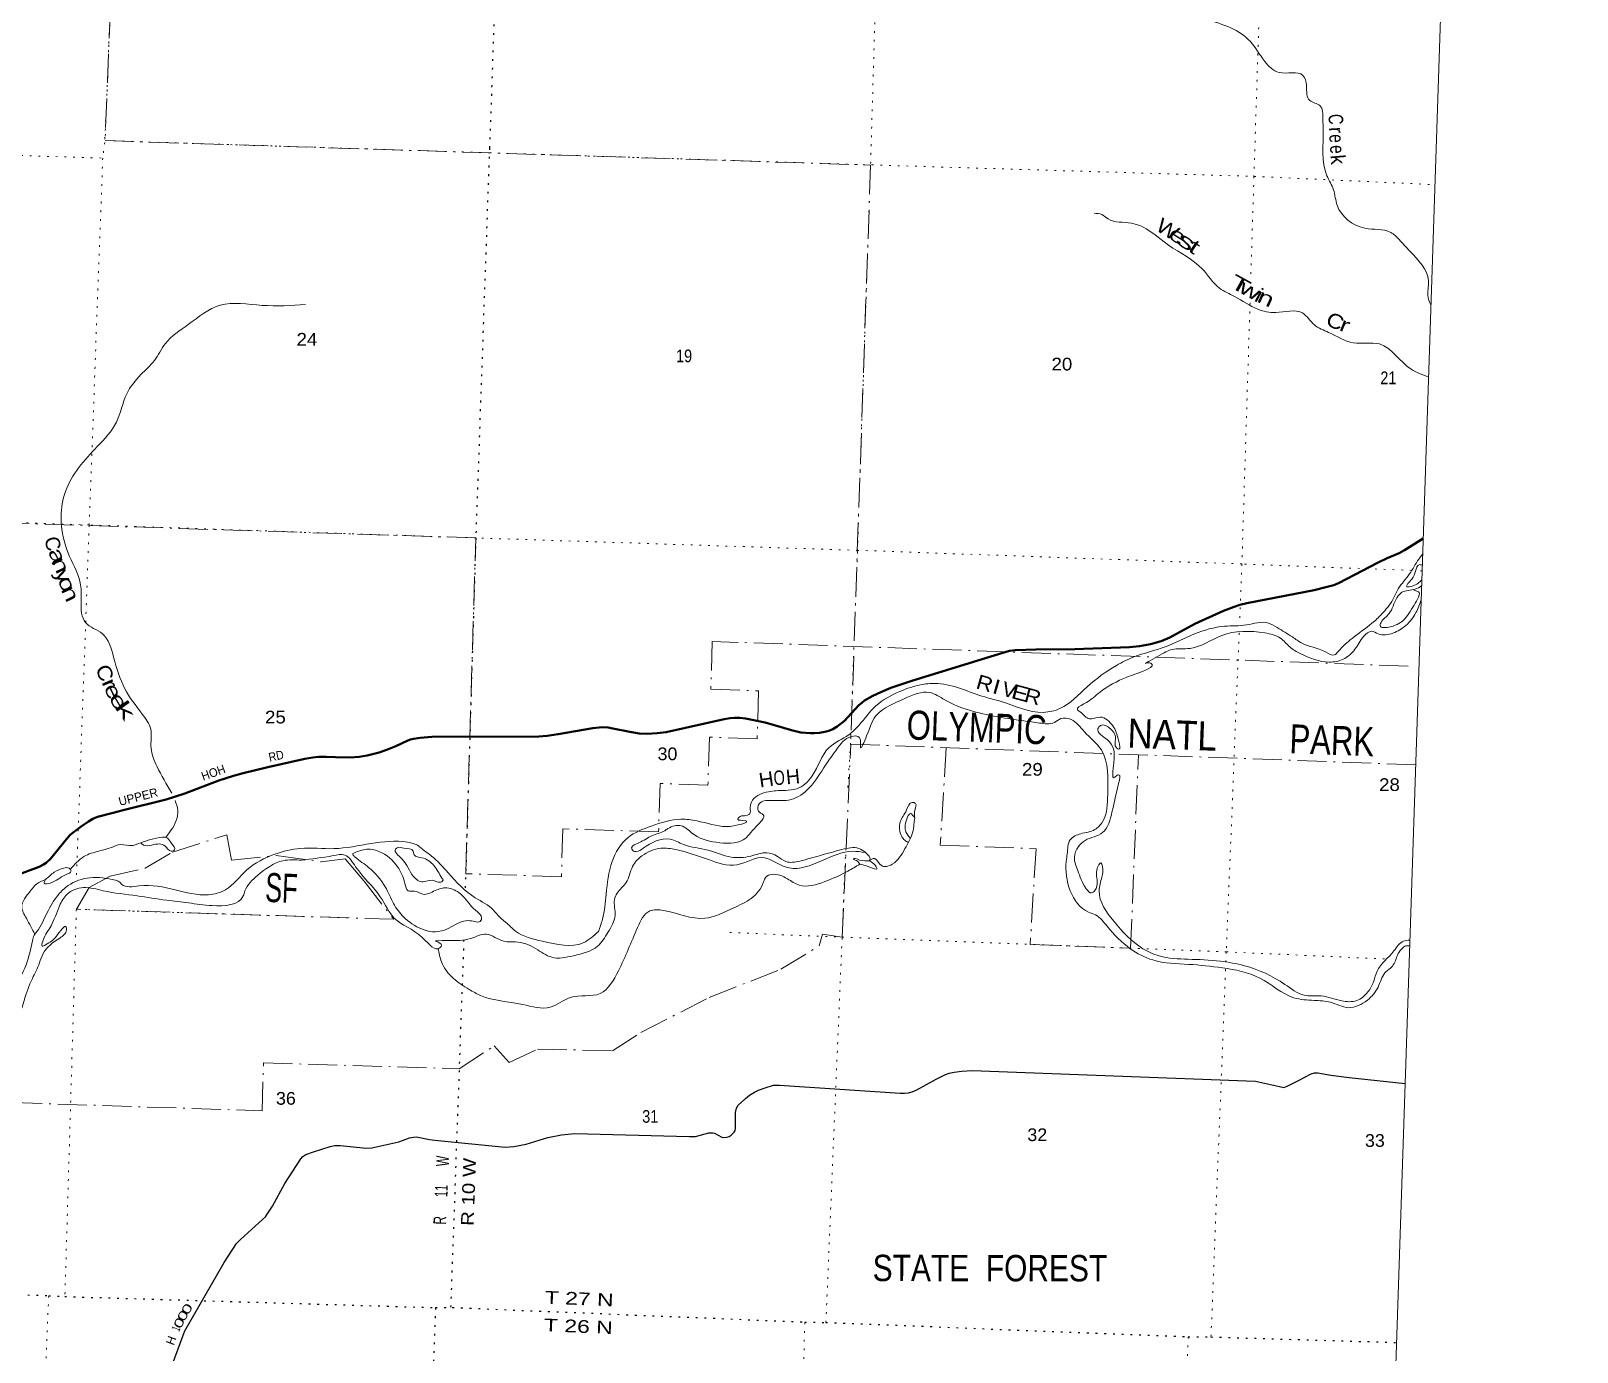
# Model space of a CAD drawing. Header units: feet. Extents: x -932108 to -739700, y 12311 to 202656.
# Drawn here: x -761007 to -739700, y 120397 to 138601 of the extents above; entities that cross this region are included whole.
import ezdxf
from ezdxf.enums import TextEntityAlignment as Align

# ---------------------------------------------------------------- set-up
doc = ezdxf.new("R2010")
doc.units = ezdxf.units.FT
doc.header["$LTSCALE"] = 80
doc.linetypes.add('DOT_DASHED', pattern=[7.7, 5, -1.2, 0.3, -1.2])
doc.linetypes.add('DOTTED', pattern=[1.5, 0.3, -1.2])
for name, color, linetype, lineweight in [('26', 7, 'Continuous', 40), ('29', 7, 'Continuous', 25), ('30', 7, 'Continuous', 35), ('39', 7, 'Continuous', 13), ('4', 7, 'Continuous', 13), ('44', 7, 'DOT_DASHED', 13), ('6', 7, 'DOTTED', 25), ('7', 7, 'DOTTED', 13)]:
    doc.layers.add(name, color=color, linetype=linetype, lineweight=lineweight)
doc.layers.add('27', color=7, linetype='Continuous')
doc.layers.add('41', color=7, linetype='Continuous')

msp = doc.modelspace()

# ---------------------------------------------------------------- linework, layer by layer
at = {"layer": '26'}
for points in [[(-759735.82, 127861.66), (-759143.74, 128010.89), (-758885.44, 128092.53), (-758417.84, 128272.62), (-758213.31, 128338.28), (-758083.5, 128375.88), (-757742.3, 128458.45), (-757231.24, 128569.47), (-757120.74, 128589.61), (-757042.32, 128599.94), (-756932.94, 128599.94), (-756809.32, 128594.19), (-756608.92, 128591.68), (-756483.03, 128597.87), (-756371.29, 128618.46), (-756209.58, 128658.79), (-756092.92, 128697.54), (-755980.5, 128743.46), (-755811.14, 128824.93), (-755774.12, 128838.45), (-755736.97, 128846.71), (-755640.82, 128860.59), (-755483.23, 128874.41), (-754007.83, 128880.3), (-753890.91, 128889.05), (-753742.98, 128909.33), (-753264.95, 128993.02), (-753133.5, 129006.75), (-753054.04, 129001.59), (-752986.88, 128991.43), (-752754.5, 128942.7), (-752626.84, 128921.06), (-752509.35, 128917.82), (-752377.12, 128923.12), (-752254.8, 128939.07), (-751451.56, 129118.7), (-751373.08, 129130.66), (-751309.1, 129134.79), (-751238.94, 129134.79), (-751159.16, 129124.79), (-750890.65, 129071.03), (-750526.93, 128964.25), (-750397.94, 128935.51), (-750266.12, 128922.8), (-750210.13, 128923.12), (-750137.9, 128929.32), (-750065.67, 128941.71), (-750010.98, 128959.26), (-749958.35, 128980.94), (-749898.5, 129016.05), (-749797.63, 129095.48), (-749597.99, 129309.83), (-749555.91, 129344.4), (-749517.73, 129376.4), (-749406.83, 129439.7), (-749296.91, 129492.05), (-749155.78, 129549.78), (-748852.6, 129650.37), (-747614.35, 130029.81), (-747519.98, 130057.88), (-747439.89, 130069.39), (-747159.46, 130079.84), (-746621.26, 130083.22), (-745866.73, 130110.91), (-745731.71, 130122.94), (-745579.38, 130151.43), (-745432.46, 130193.15), (-745310.79, 130240.86), (-744968.81, 130429.11), (-744574.65, 130609.88), (-744426.36, 130667.09), (-744345.87, 130693.93), (-744251.16, 130715.96), (-743324.97, 130896.24), (-743164.36, 130934.51), (-743050.85, 130965.49), (-742989.68, 130991.91), (-742650.13, 131166.11), (-742449.54, 131273.55), (-742318.2, 131335.13), (-742153.54, 131404.58), (-742077.77, 131445.61), (-741819.54, 131605.15)], [(-761616.59, 126818.3), (-760891.47, 127084.77), (-760832.47, 127114.11), (-760797.39, 127136.83), (-760735.12, 127195.44), (-760517.81, 127463.75), (-760466.15, 127524.03), (-760426.93, 127557.07), (-760315.25, 127639.7), (-760212.3, 127709.89), (-760154.51, 127744.99), (-760089.8, 127770.65), (-759872.53, 127827.2), (-759735.82, 127861.66)]]:
    msp.add_lwpolyline(points, dxfattribs=at)
at = {"layer": '29'}
for points in [[(-751159.5, 123891.42), (-751103.62, 123937.53), (-751036.09, 123979.47), (-750980.89, 124006.3), (-750889.4, 124040.05), (-750772.97, 124072.67), (-750692.66, 124076.23), (-749026.28, 123962.71), (-748968.41, 123965.49), (-748912.52, 123970.15), (-748861.29, 123984.13), (-748799.31, 124009.21), (-748531.81, 124157.97), (-748404.91, 124221.79), (-748353.69, 124240.43), (-748284.66, 124253.6), (-748179.05, 124268.39), (-748036.66, 124275.24), (-744132, 124128.28), (-743799.18, 124054.03), (-743743.3, 124044.71), (-743697.02, 124060.15), (-743537.03, 124137.43), (-743366.08, 124231.12), (-743319.51, 124245.1), (-743273.33, 124244.37), (-743093.89, 124212.89), (-742840.1, 124182.31), (-742067.5, 124096.72)], [(-759054.84, 120231.29), (-758915.66, 120614.95), (-758884.54, 120689.95), (-758344.08, 121630.92), (-758172.88, 121891.79), (-758119.53, 121949.39), (-757816.57, 122222.6), (-757775.87, 122262.26), (-757750.26, 122294.88), (-757678.12, 122406.73), (-757510.14, 122717.56), (-757286.65, 123058.06), (-757257.78, 123091.74), (-757218.2, 123117.37), (-757111.69, 123156.71), (-756885.22, 123231.54), (-756818.76, 123242.43), (-756745.51, 123243.19), (-756426.44, 123210.07), (-756391.59, 123208.24), (-756308.93, 123210.57), (-755938.68, 123295.66), (-755885.15, 123313.09), (-755789.68, 123348.04), (-755733.09, 123359.05), (-755698.87, 123362.02), (-755670.92, 123359.69), (-755513.46, 123327.89), (-755440.41, 123315.42), (-754473.45, 123222.52), (-754353.01, 123229.21), (-754184.49, 123262.43), (-753881.37, 123351.73), (-753696.38, 123392.31), (-753511.36, 123408.26), (-751934.3, 123366.43), (-751848.73, 123369.01), (-751664.78, 123415.61), (-751610.66, 123418.89), (-751587.94, 123410.95), (-751484.64, 123359.66), (-751457.55, 123355.03), (-751420.29, 123357.36), (-751383.03, 123369.01), (-751357.42, 123385.32), (-751317.84, 123424.93), (-751303.87, 123448.23), (-751296.79, 123477.76), (-751295.33, 123699.58), (-751285.24, 123755.79), (-751261.95, 123797.73), (-751175.18, 123878.48), (-751159.5, 123891.42)]]:
    msp.add_lwpolyline(points, dxfattribs=at)
at = {"layer": '39'}
for points in [[(-748943.27, 143059.64), (-748694.95, 142704.31), (-748270.58, 142599.63), (-747860.25, 142497.43), (-747724.56, 142272.96), (-747459.52, 141874.69), (-747241.1, 141530.44), (-746895.96, 141113.41), (-746583.44, 140984.11), (-746383.45, 141048.25), (-746045.34, 140780.84), (-745790.44, 140738.21), (-745671.33, 140441.61), (-745620.75, 139850.47), (-745456.36, 139520.09), (-745302.65, 139291), (-745216.28, 138981.33), (-744815.97, 138762.36), (-744202.66, 138455.7), (-744004.09, 138180.73), (-743805.37, 138028.9), (-743477.74, 137987.93), (-743429.98, 137849.1), (-743384.54, 137641.7), (-743243.57, 137572.5), (-743203.56, 137383.45), (-743198.34, 137239.95), (-743147.26, 136604.39), (-743056.84, 136413.7), (-743005.63, 136198.04), (-742626.75, 135882.87), (-742267.41, 135824.72), (-742151.67, 135726.06), (-742003.7, 135565.79), (-741747.08, 135157.71), (-741752.87, 134927.76), (-741715.97, 134827.47)], [(-741746.7, 133835.63), (-741988.25, 133940.18), (-742422.56, 134287.43), (-742783.34, 134303.23), (-743123.6, 134447.57), (-743319.93, 134550.87), (-743483.89, 134715.7), (-743853.08, 134721.68), (-744097.83, 134766), (-744420.87, 134942.07), (-744626.94, 135055.78), (-744866.18, 135321.98), (-745329.39, 135650), (-745841.89, 135953.37), (-746162.92, 136010.27), (-746247.71, 136069.56), (-746356.04, 136089.24)], [(-757222.11, 134830.51), (-757821.98, 134819.79), (-758397.17, 134822.39), (-758838.17, 134556.16), (-759153.89, 134293.92), (-759305.2, 134058.62), (-759491.43, 133864.83), (-759686.1, 133600.66), (-759828.57, 133209.63), (-760092.24, 132875.03), (-760531.11, 132255.44), (-760591.21, 131912.19), (-760474.68, 131361.3), (-760322.42, 130970.75), (-760316.25, 130736.37), (-760253.39, 130447.66), (-760022.41, 130294.78), (-759867.89, 129970.77), (-759713.04, 129537.74), (-759474.59, 129188.8), (-759356.5, 128981.05), (-759351.28, 128718.44), (-759270.92, 128469.53), (-759066.73, 128097.54)], [(-753185.7, 126191.79), (-753129.48, 126361.55), (-753079.39, 126707.15), (-752997.58, 127154.67), (-752778.4, 127486.68), (-752458.18, 127643.8), (-752049.2, 127739.48), (-751831.99, 127716.24), (-751433.01, 127636.62), (-751232.09, 127668.42), (-751143.89, 127709.96), (-751161.76, 127718.62), (-751265.99, 127740.18), (-751248.9, 127767.89), (-751175.56, 127787.71), (-751100, 127813.5), (-751095.04, 127900.15), (-751038.17, 128029.52), (-750812.95, 128123.11), (-750610.64, 128136.7), (-750454.49, 128157.86), (-750242.6, 128334.66), (-750009.33, 128724.75), (-749736.82, 128903.61), (-749597.2, 129032.3), (-749364.08, 129299.25), (-749034.67, 129499.16), (-748726.68, 129594.32), (-748509.84, 129608.54), (-747862.11, 129423.9), (-747650.09, 129366.52), (-747053.82, 129211.82), (-746825.94, 129264.95), (-746450.52, 129561.58), (-746046.8, 129859.31), (-745808.73, 129974.7), (-745376.63, 130115.04), (-744973.55, 130291.75), (-744556.99, 130398.2), (-744253.59, 130416.57), (-743963.96, 130445.49), (-743833.01, 130378.64), (-743623.39, 130250.68), (-743493.05, 130165.68), (-743166.15, 130043.99), (-743042.37, 130003.61), (-742992.4, 130048.41), (-742800.54, 130229.9), (-742526.99, 130439.01), (-742393.56, 130563.87), (-742237.24, 130768.72), (-742163.69, 130913.69), (-742007.29, 131120.57), (-741881.34, 131322.38), (-741828.95, 131389.97)], [(-741832.74, 131241.56), (-741877.9, 131245.55), (-741925.27, 131158.27), (-741977.43, 131048.94), (-742047.66, 130942.21), (-741960.41, 130955.52), (-741894.73, 130987.7), (-741838.4, 131037.67)], [(-741841.8, 130953.84), (-741933.76, 130908.22), (-742112.84, 130865.6), (-742184.06, 130789.19), (-742290.32, 130572.61), (-742401.5, 130449.05), (-742415.04, 130407.1), (-742270.2, 130392.29), (-742074.82, 130498.97), (-741930.11, 130718.33), (-741873.79, 130831.57), (-741870.95, 130855.7), (-741910.39, 130883.23), (-741953.74, 130900.36)], [(-742003.23, 126073.79), (-742092.61, 126059.08), (-742224.07, 125925.25), (-742455.65, 125644.12), (-742502.72, 125506.35), (-742582.39, 125359.56), (-742735.84, 125239.4), (-742943.79, 125238.11), (-743226.17, 125303.84), (-743461.94, 125315.56), (-743725.38, 125463.45), (-744283.88, 125719.87), (-744614.79, 125783.15), (-745062, 125809.84), (-745458.11, 125855.06), (-745682.8, 125955.25), (-746085.7, 126335.8), (-746285.59, 126750.11), (-746248.77, 126942.71), (-746241.83, 127087.84), (-746264.38, 127137.02), (-746300.16, 127093.78), (-746313.54, 126878.2), (-746345.94, 126756.11), (-746389.45, 126723.21), (-746464.15, 126782.17), (-746580.74, 127034.29), (-746627.07, 127215.47), (-746571.66, 127361.03), (-746479.93, 127446.87), (-746238.11, 127554.05), (-746109.49, 127834.51), (-746017.23, 128233.23), (-746019.24, 128352.41), (-746035.58, 128346.88), (-746077.07, 128313.92), (-746084.33, 128516.03), (-746176.41, 128835.98), (-746302.48, 128987.46), (-746266.69, 129030.71), (-746130.95, 128985.91), (-746062, 128876.66), (-746043.14, 128718.59), (-746015.39, 128703.55), (-746013.85, 128808.48), (-746099.27, 129027.27), (-746272.87, 129145.98), (-746421.09, 129120.53), (-746548.93, 129219.58), (-746586.28, 129249.06), (-746496.84, 129326.9), (-746273.26, 129491.2), (-745915.17, 129693.52), (-745649.35, 129793.87), (-745555.88, 129871.57), (-745607.55, 129895.46), (-745638.07, 129888.38), (-745483.56, 129980.24), (-745280.39, 130078.6), (-745031.63, 130092.69), (-744597.67, 130270.33), (-744003.03, 130305.45), (-743787.46, 130233.82), (-743660.31, 130114.6), (-743514.11, 130021.01), (-743114.35, 129905.02), (-742923.31, 129943.2), (-742761.18, 130081.25), (-742638, 130260.94), (-742530.76, 130328.1), (-742441.12, 130292.88), (-742236.86, 130304.39), (-742059.69, 130409.65), (-741920.45, 130586.8), (-741847.46, 130763.54)], [(-772906.17, 127125.68), (-772530.61, 127280.76), (-771969.24, 127607.46), (-771856, 127788.72), (-771629.53, 128110.45), (-771194.3, 128699), (-770997.33, 129100.16), (-770901.55, 129424.08), (-770766.72, 129649.82), (-770334.57, 129833.57), (-769890.41, 129776.7), (-769418.67, 129640.19), (-769220.5, 129472.23), (-769012.09, 129130.31), (-768825.64, 128498.42), (-768700.94, 127890.74), (-768605.43, 127671.61), (-768431.78, 127316.7), (-768365.54, 126949.14), (-768309.08, 126412.33), (-768134.32, 125792.92), (-768035.75, 125307.22), (-768060.26, 125239.38), (-768042.42, 125170.16), (-767943.4, 124995.34), (-767860.88, 124750.39), (-767773.79, 124402.34), (-767754.78, 124070.65), (-767642.97, 123915.59), (-767437.45, 123785.75), (-767307.17, 123817.84), (-766918.74, 123843.53), (-766536.08, 123996.59), (-766186.29, 124251.67), (-765903.66, 124371.65), (-765648.71, 124508.69), (-765448.37, 124582.91), (-765323.38, 124875.6), (-765277.68, 124973.03), (-765247.87, 125137.6), (-765243.56, 125264.64), (-765097.6, 125342.65), (-764706.2, 125277.4), (-764303.77, 125120.95), (-764212.53, 125073.56), (-764184.27, 125014.09), (-763759.28, 124808.45), (-763518.49, 124766.28), (-763385.9, 124747.83), (-763149.34, 124699.74), (-762951.82, 124691.28), (-762340.4, 124685.48), (-761683.25, 124837.67), (-761510.94, 124918.86), (-761466.81, 124969.91), (-761481.57, 125010.76), (-761432.39, 125091.93), (-761259.69, 125362.87), (-761073.49, 125734.31), (-760985.57, 126064.54), (-760960.72, 126142.47), (-760924.73, 126191.76), (-760786.99, 126443.66), (-760626.87, 126700.88), (-760495.53, 126823.78), (-760193.08, 126933.02), (-759843.06, 126897.39), (-759791.26, 126877.53), (-759758.08, 126844.15), (-759518.68, 126820.19), (-759019.88, 126767.59), (-758562.01, 126698.16), (-758325.52, 126767.16), (-758031.63, 127040.21), (-757644.77, 127257.73), (-757294.88, 127337.17), (-756830.72, 127334.15), (-756319.67, 127404.3), (-755816.45, 127422.21), (-755662.84, 127368.75), (-755615.68, 127330.87), (-755485.83, 127231.76), (-755257.52, 127000.23), (-754883.64, 126656.96), (-754631.1, 126485.21), (-754572.87, 126416.69), (-754465.05, 126322.33), (-754328.02, 126196.73), (-753957.3, 126057.46), (-753394.83, 126037.11), (-753185.7, 126191.79)], [(-749509.24, 127283.19), (-749598.26, 127336.56), (-749830.89, 127321.94), (-750124.32, 127240.66), (-750411.56, 127163.22), (-750603.59, 127155.35), (-750718.2, 127227.72), (-750865.9, 127276.95), (-751087.46, 127231.69), (-751358.4, 127218.32), (-751680.14, 127313.59), (-752012.59, 127391.05), (-752199.86, 127463.78), (-752571.48, 127338.62), (-752665.88, 127293.24), (-752711.84, 127306.86), (-752728.69, 127345.76), (-752629.44, 127415.2), (-752448.51, 127512.26), (-752272.58, 127581.22), (-752229.21, 127610.09), (-752044.22, 127648.47), (-751898.23, 127548.83), (-751565.48, 127420.89), (-751190.89, 127455.11), (-751011.06, 127639.01), (-750914.71, 127801.41), (-750981.62, 127852.04), (-750970.2, 127950.59), (-750813.16, 127997.96), (-750532.15, 128011), (-750280.47, 128170.35), (-750057.88, 128484.08), (-749901, 128705.07), (-749703.36, 128878.3), (-749590.79, 128864.53), (-749573.4, 128722.65), (-749491.1, 128887.53), (-749345.81, 129183.59), (-748971.26, 129399.47), (-748622.5, 129485.57), (-748412.52, 129383.3), (-747938.19, 129204.31), (-747109.3, 129064.24), (-746903.09, 129073.66), (-746814.54, 129125.28), (-746673.6, 129114.63), (-746489.62, 128945.11), (-746255.95, 128693.22), (-746167.75, 128080.68), (-746234.78, 127711.41), (-746345.69, 127595.92), (-746539.36, 127539.65), (-746685.53, 127455.59), (-746726.45, 127261.1), (-746740.02, 127158.59), (-746432.7, 126460.16), (-746335.13, 126420.64), (-746174.93, 126264.01), (-745856.41, 125954.85), (-745546.8, 125799.4), (-745052.3, 125738.87), (-744587.63, 125691.42), (-744071.67, 125549.43), (-743602.43, 125279.77), (-743323.13, 125242.4), (-743099.94, 125216.95), (-742850.16, 125142.19), (-742590.26, 125246.77), (-742442.88, 125425.67), (-742347.46, 125620.4), (-742232.66, 125731.73), (-742164.81, 125886.98), (-742100.53, 125968.52), (-742074.51, 125988.89), (-742005.49, 125994.55)], [(-759020.93, 127997.14), (-758982.76, 127860.56), (-759072.66, 127590.95), (-759146.79, 127488.39)], [(-748827.69, 127751.74), (-748822.98, 127876.54), (-748816.28, 127955.06), (-748862.18, 127970.68), (-748940.41, 127866.24), (-749028.76, 127701.56), (-749007.24, 127503.02), (-748964.66, 127449.14), (-748912.05, 127419.6)], [(-749458.77, 127164.46), (-749382.94, 127198.32), (-749287.36, 127100.32), (-749139.42, 127117.71), (-748962.52, 127334), (-748858.2, 127552.67), (-748838.03, 127671.12), (-748828.18, 127752.3)], [(-748885.27, 127474.13), (-748948.59, 127565.71), (-748941.1, 127726.97), (-748885.53, 127818.02), (-748827.24, 127751.23)], [(-759557.85, 127390.76), (-759278.33, 127478.55), (-759126.97, 127477.65), (-759068.95, 127403.09), (-759029.48, 127317.01), (-759072.51, 127298.23), (-759156.88, 127369.61), (-759340.09, 127383.66), (-759457.17, 127383.44), (-759492.11, 127411.41)], [(-760463.03, 127050.24), (-760276.04, 127224.41), (-760069.58, 127300.45), (-759894.26, 127351.26), (-759771.85, 127389.66), (-759608.8, 127376.27), (-759557.85, 127390.76)], [(-757276.16, 127175.06), (-756842.08, 127237.62), (-756682.38, 127244.52), (-756532.39, 127084.19), (-756193.24, 126669.38), (-755995.42, 126372.22), (-755608.92, 126103.24), (-755367.18, 125970.19), (-755349.95, 126001.93), (-755365.19, 126028.67), (-755432.72, 126061.15), (-755386.14, 126065.69), (-755097.4, 126068.39), (-754945.08, 126095.73), (-754733.13, 126155.43), (-754488.21, 126056.6), (-754331, 126049.46), (-754051.53, 125957.58), (-753829.54, 125837.29), (-753532.12, 125857.87), (-753198.6, 125990.33), (-753054.92, 126179.45), (-752956.11, 126414.45), (-752964.91, 126630.74), (-752929.57, 126720.43), (-752803.52, 126865.71), (-752715.2, 127088.94), (-752587.14, 127234.15), (-752325.22, 127338.66), (-752119.97, 127319.86), (-751668.46, 127181.99), (-751279.29, 127110.76), (-750894.51, 127207.23), (-750776.99, 127161), (-750558.14, 127067.06), (-750112.74, 127165.59), (-749682.37, 127296.91), (-749506.5, 127280.53)], [(-756569.2, 127265.61), (-756403.2, 127322.23), (-756210.32, 127295.75), (-755955.12, 127083.54), (-755853.91, 126854.13), (-755806.86, 126753.68), (-755724.26, 126748.97), (-755604.65, 126704.69), (-755435.38, 126755.7), (-755274.65, 126792.85), (-755085.71, 126709.98), (-754881.39, 126485.29), (-754796.3, 126375.52), (-754805.46, 126343.52), (-754958.98, 126340.45), (-755066.39, 126327.8), (-755308.49, 126212.55), (-755470.75, 126189.58), (-755622.89, 126226.84), (-755871.6, 126392.41), (-756010.61, 126578.63), (-756123.99, 126806.41), (-756353.08, 127074.31), (-756541.92, 127219.76), (-756568.99, 127254.96), (-756569.2, 127265.61)], [(-755344.81, 126926.36), (-755453.98, 127099.5), (-755617.84, 127207.8), (-755725.49, 127247.65), (-755739.84, 127300.6), (-755867.72, 127339.09), (-755960.33, 127346.15), (-755981.18, 127326.64), (-755896.84, 127194.69), (-755733.61, 126949.13), (-755602.93, 126874.21), (-755478.98, 126898.44), (-755346.45, 126877.96), (-755327.48, 126901.57), (-755344.81, 126926.36)], [(-749583.41, 127120.07), (-749648.1, 127176.69), (-749667.99, 127185.41), (-749669.87, 127189.51), (-749587.54, 127176.73), (-749458.77, 127164.46), (-749391.52, 127123.91), (-749347.48, 127053.83), (-749435.58, 127074.87), (-749481.4, 127092.52), (-749583.41, 127120.07)], [(-749509.24, 127283.19), (-749466.25, 127241.41), (-749443.57, 127196.26), (-749456.83, 127165.33)], [(-768339.17, 125738.78), (-768318.9, 125647.53), (-768226.83, 125211.98), (-767939.57, 124454.18), (-767893.96, 124192.27), (-767798.32, 123977.18), (-767480.65, 123702.37), (-767113.24, 123643.96), (-766546.73, 123742.57), (-766086.72, 123973.87), (-765871.95, 124235.36), (-765755.89, 124324.44), (-765323.3, 124580.85), (-765213.79, 124833.67), (-765131.79, 125049.02), (-765158.54, 125152.85), (-765064.93, 125234.59), (-764795.84, 125193.51), (-764656.93, 125063.82), (-764414.06, 124904.5), (-763607.64, 124518.86), (-763452.97, 124437.1), (-763431.71, 124468.71), (-763469.84, 124534.56), (-763330.92, 124523.97), (-763035.15, 124496.16), (-762909.01, 124465.8), (-762757.41, 124412.41), (-762712.3, 124433.14), (-762763.43, 124473.17), (-762826.92, 124505.52), (-762807.54, 124541.23), (-762585.68, 124536.01), (-762356.99, 124494.24), (-762097.63, 124582.68), (-761638.35, 124733.25), (-761250.39, 124983.04), (-761168.94, 125063.15), (-761102.43, 125238.64), (-760987.1, 125543.75), (-760888.98, 125758.58), (-760840.17, 125888.21), (-760610.91, 126100.78), (-760516.14, 126216.8), (-760520.95, 126253.29), (-760654.38, 126128.44), (-760805.81, 126008.21), (-760850.86, 125989.49), (-760842.41, 126059.88), (-760730.31, 126270.21), (-760611.98, 126544.94), (-760509.65, 126705.13), (-760284.5, 126796.71), (-760009.43, 126753.42), (-759543.5, 126683.72), (-759135.84, 126621.98), (-758834.28, 126585.91), (-758508.54, 126549.04), (-758080.12, 126682.44), (-758057.62, 126750.35), (-757882.81, 126964.7), (-757534.8, 127167.34), (-757276.16, 127175.06)], [(-760805.59, 126906.56), (-760685.08, 127007.61), (-760553.92, 127065.91), (-760481.33, 127063.55), (-760454.27, 127028.35), (-760528.77, 126974.25), (-760742.57, 126860.09), (-760823.43, 126856.67), (-760805.51, 126906.63)], [(-755392.97, 125955.32), (-755349.56, 125775.81), (-755185.77, 125546.39), (-754968.91, 125393.97), (-754810.28, 125310.06), (-754233.15, 125186.27), (-753848.86, 125149.52), (-753573.88, 125281.87), (-753164.26, 125337.15), (-752911.49, 125647.87), (-752646.9, 126246.9), (-752477.66, 126475.56), (-752293.76, 126481.68), (-751722.13, 126374.21), (-751321.6, 126518.62), (-751083.12, 126646.1), (-750909.84, 126874.63), (-750879.29, 126942.27), (-750801.37, 126978.09), (-750581.35, 126918.43), (-750418.83, 126830.36), (-750065.94, 126879.42), (-749748.14, 127024.5), (-749583.41, 127120.07)], [(-760954.43, 126153.87), (-761069.93, 126374.15), (-761133.14, 126533.67), (-761016.87, 126747.91), (-760926.67, 126847.93), (-760805.59, 126906.56)]]:
    msp.add_spline(points, degree=3, dxfattribs=at)
at = {"layer": '4'}
msp.add_lwpolyline([(-924530.42, 202655.58), (-893729.37, 201405.05), (-862926.63, 200196.88), (-832122.26, 199031.09), (-801316.3, 197907.67), (-770508.84, 196826.62), (-739699.92, 195787.95), (-745759.19, 12310.89), (-776820.49, 13358.06), (-807880.32, 14447.96), (-838938.61, 15580.59), (-869995.32, 16755.93)], dxfattribs=at)
at = {"layer": '44'}
msp.add_line((-756007.5, 126359.88), (-760380.78, 126498.24), dxfattribs=at)
for points in [[(-772463.11, 140019.45), (-759887.08, 139518.65), (-759985.14, 137089.15), (-749436.4, 136753.22), (-749710.18, 128772.42), (-741922.47, 128488.2)], [(-742028.41, 129849.14), (-751618.04, 130188.58), (-751637.89, 129528.87), (-750978.23, 129507.45), (-750998.08, 128847.75), (-751657.73, 128869.17), (-751677.57, 128209.47), (-752337.23, 128230.89), (-752357.26, 127565.05), (-753676.59, 127606.79), (-753696.44, 126947.09), (-755015.78, 126988.83), (-754876.61, 131615.07), (-772732.56, 132186.87)], [(-773097.3, 121584.96), (-771448.38, 121477.95), (-769862.9, 121436.48), (-769821.35, 122755.86), (-768501.7, 122723.78), (-768543.25, 121404.4), (-763177.15, 121255.75), (-763099.02, 123894.62), (-757821.83, 123721.88), (-757802.3, 124381.59), (-755105.82, 124301.12), (-754620.99, 124616.68), (-754414.35, 124386.96), (-754024.02, 124570.74), (-752990.8, 124547.76), (-752600.48, 124800.46), (-751659.1, 125282.89), (-750671.8, 125673.42), (-750143.71, 125995.04), (-750097.79, 126155.85), (-749828, 126113.34), (-749710.18, 128772.42)], [(-748393.74, 128724.38), (-748475.36, 127382.68), (-747155.99, 127332.33), (-747236.18, 126014.44), (-745852.78, 125961.64), (-745745.69, 128627.73)], [(-760380.78, 126498.24), (-760203.35, 126797.97), (-759916.95, 126952.27), (-759432.25, 127062.49), (-759057.72, 127282.92), (-758308.65, 127525.39), (-758242.56, 127172.7), (-757625.68, 127238.83), (-757008.8, 127150.66), (-756678.32, 127194.75), (-756413.95, 126886.14), (-756007.5, 126359.88)]]:
    msp.add_lwpolyline(points, dxfattribs=at)
at = {"layer": '6'}
msp.add_line((-755042.69, 126075.96), (-755222.91, 121009.6), dxfattribs=at)
for points in [[(-754177.89, 150324.43), (-754309.34, 147573.39), (-754318.8, 147456.63), (-754497.21, 142249.88), (-754501.58, 142169.3), (-754688.03, 136984.95), (-754876.61, 131615.07), (-755022.05, 126780.3)], [(-773097.29, 121584.96), (-771448.39, 121477.95), (-771192.62, 121468.81), (-766089.63, 121344.74), (-765847.67, 121346.07), (-760762.2, 121174.07), (-760538.78, 121161.79), (-755430.57, 121009.34), (-755200.69, 121011), (-750343.86, 120811.08), (-750051.71, 120804.95), (-745059.74, 120607.31), (-744745.31, 120604.6), (-742185.31, 120529.22)], [(-755430.57, 121009.34), (-755642.23, 115561.39), (-755837.98, 110244.16), (-756023.36, 104936.72), (-756045.32, 104458.49)]]:
    msp.add_lwpolyline(points, dxfattribs=at)
at = {"layer": '7'}
for p, q in [((-741834.15, 131162.76), (-741921.03, 131166.03)), ((-760380.78, 126498.24), (-760538.78, 121161.79)), ((-760380.78, 126498.24), (-756634.41, 126379.71)), ((-760762.2, 121174.07), (-760883.8, 118189.78))]:
    msp.add_line(p, q, dxfattribs=at)
for points in [[(-759506.36, 150504.12), (-759609.69, 147773.57), (-759808.98, 142335.37), (-759818.55, 142145.98), (-759886.75, 139533.11), (-759989.27, 137064.11), (-760017.73, 136849.01), (-760203.81, 131793.81), (-760380.13, 126934.05)], [(-749749.58, 128175.26), (-749713.82, 128763.08), (-749617.33, 131432.91), (-749435.29, 136775.14), (-749278.61, 142080.23), (-749080.91, 147395.39), (-748945.95, 150149.23)], [(-743643.4, 149972.92), (-743788.14, 147211.56), (-743984.13, 141886.26), (-744152.86, 136596.52), (-744196.73, 135186.8)], [(-772552.63, 137417.29), (-770662.41, 137262.71), (-765341.31, 137013.52), (-760017.73, 136849.01)], [(-759985.14, 137089.15), (-754694.47, 136921.88), (-749421.14, 136754.54), (-744152.86, 136596.52), (-741658.46, 136482.69)], [(-744207.1, 134853.58), (-744319.04, 131256.26), (-744352.67, 130418.97)], [(-741978.77, 131168.2), (-744319.04, 131256.26), (-749611.69, 131444.13), (-754876.61, 131615.07), (-760203.81, 131793.81), (-765494.91, 131965.48), (-770835.31, 132106.25), (-772732.56, 132186.87)], [(-744357.23, 130305.51), (-744533.74, 125911.31), (-744745.31, 120604.6)], [(-750051.71, 120804.95), (-749828, 126113.34), (-749778.18, 127334.68)], [(-751376.42, 126178.69), (-749828, 126113.34), (-744533.74, 125911.31), (-742349.19, 125814.11)], [(-750861.3, 104284.82), (-750845.47, 104754.07), (-750665.9, 110069.74), (-750500.49, 115383.79), (-750341.78, 120813.03)], [(-745059.74, 120607.31), (-745210.26, 115181.87), (-745372.12, 109851.59), (-745560.53, 104578.53), (-745603.68, 104109.9)]]:
    msp.add_lwpolyline(points, dxfattribs=at)

# ---------------------------------------------------------------- texts
at = {"layer": '27'}
for s, rotation, width, p in [('HOH', 19.564, 0.95, (-758633.17, 128268.75)), ('RD', 12.256, 0.9, (-757716.9, 128530.97))]:
    msp.add_text(s, height=120, rotation=rotation, dxfattribs=dict(at, width=width)).set_placement(p)
msp.add_text('UPPER', height=120, rotation=14.148, dxfattribs=at).set_placement((-759782.58, 127922.06))
at = {"layer": '30'}
for s, rotation, width, p in [('0', 60.128, 1.65, (-758805.74, 120961.24)), ('0', 62.128, 1.6, (-758912.12, 120770.39)), ('0', 60.128, 1.65, (-758862.32, 120867.84)), ('1', 67.465, 0.55, (-758954.34, 120698.13))]:
    msp.add_text(s, height=120, rotation=rotation, dxfattribs=dict(at, width=width)).set_placement(p, align=Align.CENTER)
msp.add_text('H', height=120, rotation=70.061, dxfattribs=at).set_placement((-759018.65, 120536.31), align=Align.CENTER)
at = {"layer": '41'}
for s, rotation, width, p in [('C', 272.023, 0.75, (-743123.4, 137380.58)), ('e', 273.267, 0.8, (-743112.22, 137113.56)), ('e', 273.267, 0.8, (-743102.42, 136963.36)), ('W', 327.87, 1.2, (-745394.58, 135785.41)), ('e', 327.87, 1.55, (-745254.55, 135697.47)), ('s', 325.778, 1.9, (-745140.12, 135620.2)), ('t', 325.778, 1.55, (-745025.28, 135545.25)), ('T', 331.259, 1.65, (-744388.57, 135018.68)), ('w', 331.169, 1.45, (-744253.06, 134942.48)), ('i', 331.646, 1.25, (-744129.15, 134871.16)), ('n', 335.319, 1.45, (-744027.13, 134830.15)), ('C', 335.789, 1.2, (-743074.13, 134510.27)), ('r', 338.245, 1.4, (-742933.45, 134457.54)), ('a', 294.32, 1.4, (-760732.73, 131332.97)), ('n', 295.399, 1.45, (-760686.87, 131198.39)), ('y', 291.714, 1.3, (-760648.13, 131057.15)), ('o', 296.762, 1.4, (-760599.62, 130939.37)), ('n', 295.512, 1.45, (-760552.45, 130807.55)), ('C', 292.254, 1.15, (-760080.79, 129717.73)), ('r', 293.254, 1.45, (-760011.86, 129571.58)), ('e', 294.718, 1.35, (-759963.86, 129461.35)), ('R', 344.015, 1.15, (-747889.88, 129515.14)), ('I', 344.015, 1.3, (-747727.14, 129468.52)), ('V', 344.87, 1.1, (-747550.7, 129423.81)), ('E', 345.147, 1.3, (-747399.26, 129381.81)), ('R', 345.147, 1.15, (-747224.87, 129334.22)), ('e', 300.963, 1.5, (-759883.67, 129315.64)), ('k', 305.735, 1.9, (-759788.9, 129182.82)), ('H', 8.645, 1.05, (-750858.96, 128190.21)), ('O', 3.981, 0.75, (-750688.75, 128211.69))]:
    msp.add_text(s, height=200, rotation=rotation, dxfattribs=dict(at, width=width)).set_placement(p, align=Align.CENTER)
for s, rotation, p in [('r', 273.267, (-743117.58, 137229.08)), ('k', 274.896, (-743094.11, 136820.96)), ('C', 285.131, (-760800.97, 131510.41)), ('H', 5.407, (-750497.06, 128228.05))]:
    msp.add_text(s, height=200, rotation=rotation, dxfattribs=at).set_placement(p, align=Align.CENTER)
at = {"layer": '44'}
for s, height, rotation, width, p in [('OLYMPIC', 400, 357.91, 0.8, (-748943.68, 128839.8)), ('NATL', 400, 357.91, 0.9, (-745900.9, 128726.49)), ('PARK', 400, 357.91, 0.8, (-743668.2, 128648.79)), ('SF', 400, 357.72, 0.65, (-757784.29, 126600.99)), ('STATE  FOREST', 363, 359.919, 0.85, (-749407.26, 121374.78))]:
    msp.add_text(s, height=height, rotation=rotation, dxfattribs=dict(at, width=width)).set_placement(p)
at = {"layer": '6'}
for s, rotation, width, p in [('W', 87.963, 0.65, (-755248.49, 122953.63)), ('R 10 W', 87.963, 1.2, (-754906.65, 122133.2)), ('11', 87.963, 0.65, (-755267.94, 122529.82)), ('R', 87.963, 0.7, (-755285.96, 122150.07)), ('T 27 N', 357.643, 1.35, (-753928.41, 121065.17)), ('T 26 N', 357.643, 1.35, (-753939.81, 120684.49))]:
    msp.add_text(s, height=175, rotation=rotation, dxfattribs=dict(at, width=width)).set_placement(p)
at = {"layer": '7'}
for s, width, p in [('24', 1.1, (-757346.56, 134264.42)), ('19', 0.85, (-752116.34, 134036.33)), ('20', 1.1, (-746942.76, 133922.93)), ('21', 0.85, (-742411.03, 133733.48)), ('25', 1.1, (-757781.18, 129058.67)), ('30', 1.05, (-752371.79, 128552.64)), ('29', 1.1, (-747349.22, 128338.94)), ('28', 1.1, (-742428.34, 128128.22)), ('36', 1.05, (-757629.73, 123805.3)), ('31', 0.85, (-752582.96, 123556.67)), ('32', 1.05, (-747275.34, 123304.35)), ('33', 1.05, (-742622.8, 123224.48))]:
    msp.add_text(s, height=175, dxfattribs=dict(at, width=width)).set_placement(p)

doc.saveas('drawing.dxf')
